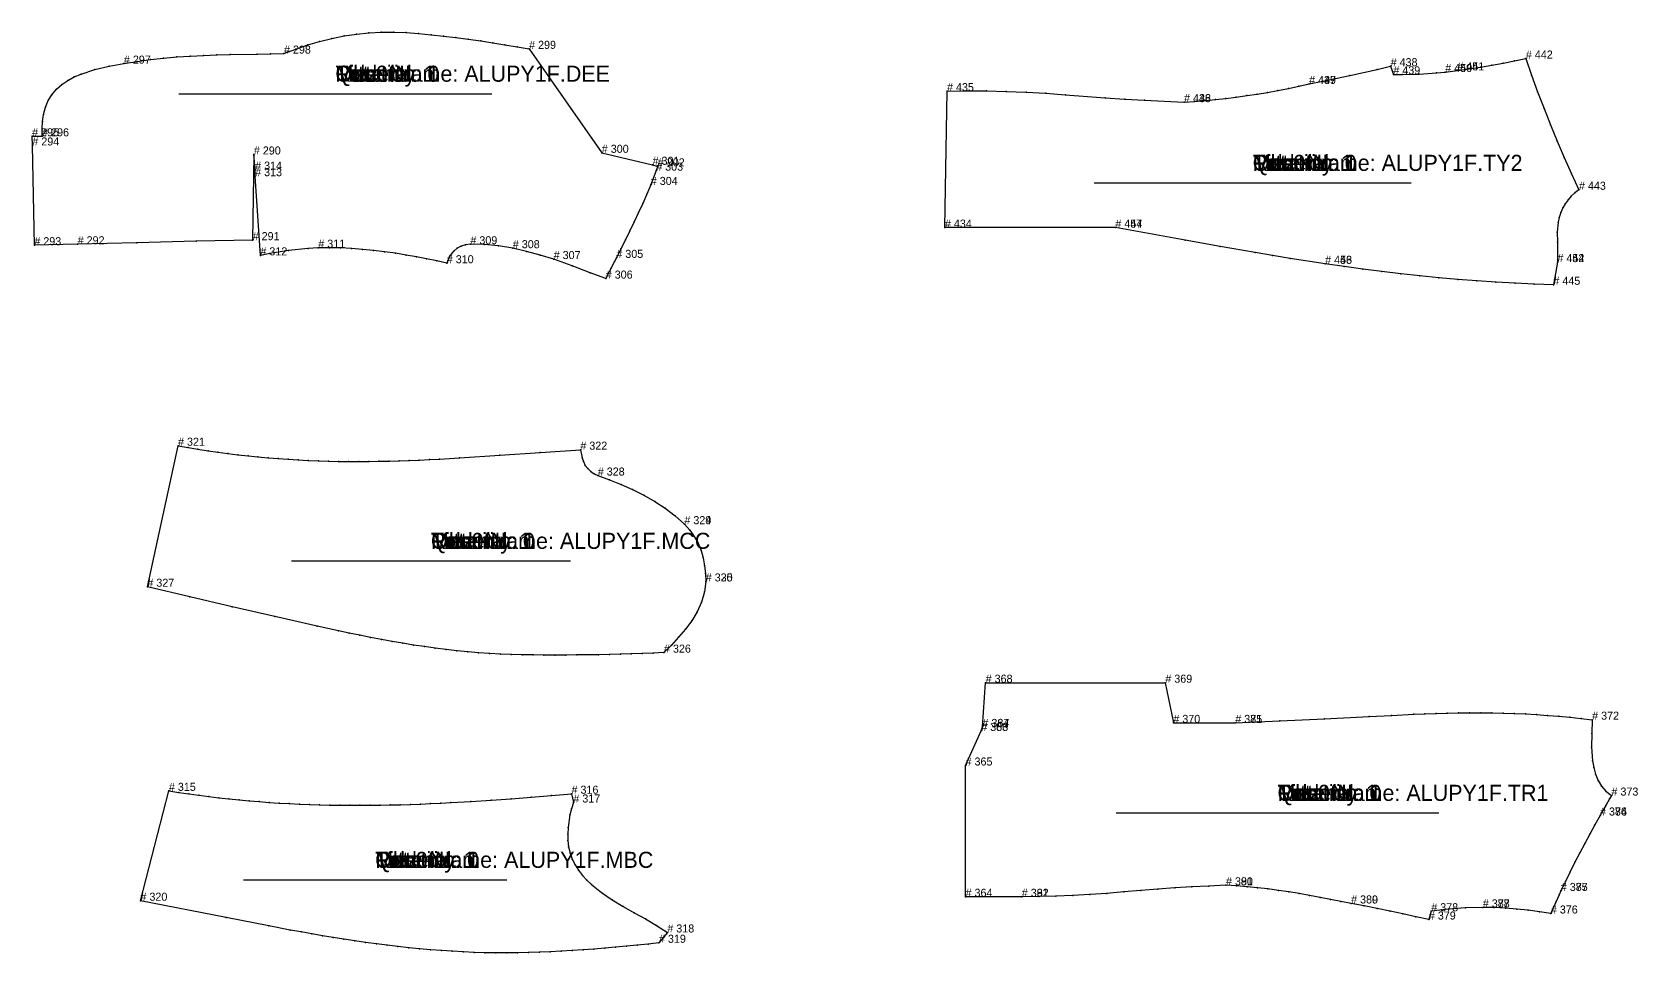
# Model space of a CAD drawing. Header units: metres. Extents: x 0 to 4082, y -3 to 2700.
# Drawn here: x 2083 to 4082, y 109 to 1254 of the extents above; entities that cross this region are included whole.
import ezdxf

# ---------------------------------------------------------------- set-up
doc = ezdxf.new("R2010")
doc.units = ezdxf.units.M

# ---------------------------------------------------------------- blocks, each defined once
blk = doc.blocks.new('15')
at = {"layer": '1'}
blk.add_lwpolyline([(2359, 1102.1), (2357.5, 995.5), (2287.2, 994.1), (2213.4, 992.4), (2139.6, 990.4), (2085.7, 989.2), (2083.2, 1113.3), (2082.9, 1124.7), (2095.4, 1124.7), (2095.3, 1133.9), (2095.8, 1143), (2097.1, 1152), (2099.5, 1160.8), (2102.9, 1169.1), (2107.6, 1176.5), (2113.4, 1183.2), (2120, 1189.2), (2127.3, 1194.3), (2135.3, 1198.7), (2143.8, 1202.2), (2161.2, 1207.8), (2179, 1212.1), (2197.2, 1215.1), (2213.6, 1217.7), (2230.1, 1220.1), (2246.6, 1222), (2263.1, 1223.5), (2279.6, 1224.6), (2296.2, 1225.4), (2312.8, 1225.9), (2329.4, 1226.3), (2362.9, 1227.1), (2379.7, 1227.4), (2396.5, 1227.6), (2411.1, 1233.3), (2426, 1238.4), (2440.9, 1242.8), (2456.1, 1246.5), (2471.3, 1249.5), (2486.6, 1251.8), (2502.1, 1253.4), (2517.5, 1254.2), (2533.1, 1254.3), (2548.6, 1253.7), (2564.1, 1252.6), (2579.6, 1251.1), (2595.1, 1249.4), (2610.6, 1247.6), (2626, 1245.5), (2641.5, 1243.3), (2656.6, 1241), (2671.6, 1238.7), (2686.7, 1236.2), (2701.7, 1233.5), (2792.2, 1104.2), (2855.4, 1089.3), (2861.9, 1087.3), (2859.9, 1082), (2853.2, 1064.2), (2848.3, 1052.7), (2843.2, 1041.2), (2838, 1029.8), (2832.6, 1018.5), (2827.2, 1007.2), (2821.7, 995.9), (2816, 984.7), (2810.3, 973.5), (2808.1, 969), (2803.6, 960.1), (2799.3, 951.8), (2797.1, 947.7), (2777.8, 954.7), (2755.3, 963.6), (2732.3, 972), (2715.4, 976.8), (2698.5, 981.5), (2681.4, 985.5), (2663.7, 988.3), (2645.8, 990.3), (2628.6, 990.4), (2622.5, 989.9), (2616.9, 988.2), (2612.3, 985.5), (2608.2, 982.1), (2606.4, 980), (2604, 976.8), (2601.9, 973.2), (2599.2, 966.8), (2586.6, 969.7), (2574.1, 972.3), (2561.4, 974.8), (2548.8, 977), (2535.2, 979.2), (2521.6, 981.1), (2507.9, 982.8), (2494.2, 984.1), (2480.5, 985.1), (2466.7, 985.8), (2453, 986.1), (2439.2, 986.1), (2426.8, 985.3), (2402.2, 982.7), (2378.8, 978.9), (2367.1, 976.6), (2360.6, 1075.1), (2360.6, 1083.3)], close=True, dxfattribs=at)
at = {"layer": '2'}
for p in [(2396.5, 1227.6), (2701.7, 1233.5), (2197.2, 1215.1), (2082.9, 1124.7), (2095.4, 1124.7), (2083.2, 1113.3), (2359, 1102.1), (2792.2, 1104.2), (2360.6, 1083.3), (2855.4, 1089.3), (2859.9, 1082), (2861.9, 1087.3), (2360.6, 1075.1), (2853.2, 1064.2), (2085.7, 989.2), (2139.6, 990.4), (2357.5, 995.5), (2439.2, 986.1), (2628.6, 990.4), (2681.4, 985.5), (2367.1, 976.6), (2599.2, 966.8), (2732.3, 972), (2810.3, 973.5), (2797.1, 947.7)]:
    blk.add_point(p, dxfattribs=at)
at = {"layer": '3'}
for p in [(2440.9, 1242.8), (2456.1, 1246.5), (2471.3, 1249.5), (2486.6, 1251.8), (2502.1, 1253.4), (2517.5, 1254.2), (2533.1, 1254.3), (2548.6, 1253.7), (2564.1, 1252.6), (2579.6, 1251.1), (2595.1, 1249.4), (2610.6, 1247.6), (2626, 1245.5), (2641.5, 1243.3), (2656.6, 1241), (2230.1, 1220.1), (2246.6, 1222), (2263.1, 1223.5), (2279.6, 1224.6), (2296.2, 1225.4), (2312.8, 1225.9), (2329.4, 1226.3), (2362.9, 1227.1), (2379.7, 1227.4), (2411.1, 1233.3), (2426, 1238.4), (2671.6, 1238.7), (2686.7, 1236.2), (2143.8, 1202.2), (2161.2, 1207.8), (2179, 1212.1), (2213.6, 1217.7), (2113.4, 1183.2), (2120, 1189.2), (2127.3, 1194.3), (2135.3, 1198.7), (2099.5, 1160.8), (2102.9, 1169.1), (2107.6, 1176.5), (2095.8, 1143), (2097.1, 1152), (2095.3, 1133.9), (2843.2, 1041.2), (2848.3, 1052.7), (2838, 1029.8), (2827.2, 1007.2), (2832.6, 1018.5), (2213.4, 992.4), (2287.2, 994.1), (2402.2, 982.7), (2426.8, 985.3), (2453, 986.1), (2466.7, 985.8), (2480.5, 985.1), (2494.2, 984.1), (2507.9, 982.8), (2521.6, 981.1), (2606.4, 980), (2608.2, 982.1), (2612.3, 985.5), (2616.9, 988.2), (2622.5, 989.9), (2645.8, 990.3), (2663.7, 988.3), (2698.5, 981.5), (2816, 984.7), (2821.7, 995.9), (2378.8, 978.9), (2535.2, 979.2), (2548.8, 977), (2561.4, 974.8), (2574.1, 972.3), (2586.6, 969.7), (2601.9, 973.2), (2604, 976.8), (2715.4, 976.8), (2755.3, 963.6), (2803.6, 960.1), (2808.1, 969), (2777.8, 954.7), (2799.3, 951.8)]:
    blk.add_point(p, dxfattribs=at)
at = {"layer": '7'}
blk.add_line((2265.7, 1177.6), (2655.2, 1177.6), dxfattribs=at)
at = {"layer": '84'}
blk.add_lwpolyline([(2359, 1102.1), (2357.5, 995.5), (2287.2, 994.1), (2213.4, 992.4), (2139.6, 990.4), (2085.7, 989.2), (2083.2, 1113.3), (2082.9, 1124.7), (2095.4, 1124.7), (2095.3, 1133.9), (2095.8, 1143), (2097.1, 1152), (2099.5, 1160.8), (2102.9, 1169.1), (2107.6, 1176.5), (2113.4, 1183.2), (2120, 1189.2), (2127.3, 1194.3), (2135.3, 1198.7), (2143.8, 1202.2), (2161.2, 1207.8), (2179, 1212.1), (2197.2, 1215.1), (2213.6, 1217.7), (2230.1, 1220.1), (2246.6, 1222), (2263.1, 1223.5), (2279.6, 1224.6), (2296.2, 1225.4), (2312.8, 1225.9), (2329.4, 1226.3), (2362.9, 1227.1), (2379.7, 1227.4), (2396.5, 1227.6), (2411.1, 1233.3), (2426, 1238.4), (2440.9, 1242.8), (2456.1, 1246.5), (2471.3, 1249.5), (2486.6, 1251.8), (2502.1, 1253.4), (2517.5, 1254.2), (2533.1, 1254.3), (2548.6, 1253.7), (2564.1, 1252.6), (2579.6, 1251.1), (2595.1, 1249.4), (2610.6, 1247.6), (2626, 1245.5), (2641.5, 1243.3), (2656.6, 1241), (2671.6, 1238.7), (2686.7, 1236.2), (2701.7, 1233.5), (2792.2, 1104.2), (2855.4, 1089.3), (2861.9, 1087.3), (2859.9, 1082), (2853.2, 1064.2), (2848.3, 1052.7), (2843.2, 1041.2), (2838, 1029.8), (2832.6, 1018.5), (2827.2, 1007.2), (2821.7, 995.9), (2816, 984.7), (2810.3, 973.5), (2808.1, 969), (2803.6, 960.1), (2799.3, 951.8), (2797.1, 947.7), (2777.8, 954.7), (2755.3, 963.6), (2732.3, 972), (2715.4, 976.8), (2698.5, 981.5), (2681.4, 985.5), (2663.7, 988.3), (2645.8, 990.3), (2628.6, 990.4), (2622.5, 989.9), (2616.9, 988.2), (2612.3, 985.5), (2608.2, 982.1), (2606.4, 980), (2604, 976.8), (2601.9, 973.2), (2599.2, 966.8), (2586.6, 969.7), (2574.1, 972.3), (2561.4, 974.8), (2548.8, 977), (2535.2, 979.2), (2521.6, 981.1), (2507.9, 982.8), (2494.2, 984.1), (2480.5, 985.1), (2466.7, 985.8), (2453, 986.1), (2439.2, 986.1), (2426.8, 985.3), (2402.2, 982.7), (2378.8, 978.9), (2367.1, 976.6), (2360.6, 1075.1), (2360.6, 1083.3)], close=True, dxfattribs=at)
at = {"layer": '1'}
for s in ['Tilt: 0', 'Quantity: 1', 'Piece Name: ALUPY1F.DEE', 'Rotation: 0', 'Fold: N', 'Material: 1']:
    blk.add_text(s, height=20, dxfattribs=at).set_placement((2460.5, 1192.6))
at = {"layer": '2'}
for s, p in [('# 299', (2701.7, 1233.5)), ('# 297', (2197.2, 1215.1)), ('# 298', (2396.5, 1227.6)), ('# 295', (2082.9, 1124.7)), ('# 294', (2083.2, 1113.3)), ('# 296', (2095.4, 1124.7)), ('# 290', (2359, 1102.1)), ('# 300', (2792.2, 1104.2)), ('# 314', (2360.6, 1083.3)), ('# 313', (2360.6, 1075.1)), ('# 301', (2855.4, 1089.3)), ('# 303', (2859.9, 1082)), ('# 302', (2861.9, 1087.3)), ('# 304', (2853.2, 1064.2)), ('# 292', (2139.6, 990.4)), ('# 291', (2357.5, 995.5)), ('# 309', (2628.6, 990.4)), ('# 293', (2085.7, 989.2)), ('# 312', (2367.1, 976.6)), ('# 311', (2439.2, 986.1)), ('# 308', (2681.4, 985.5)), ('# 307', (2732.3, 972)), ('# 305', (2810.3, 973.5)), ('# 310', (2599.2, 966.8)), ('# 306', (2797.1, 947.7))]:
    blk.add_text(s, height=10, dxfattribs=at).set_placement(p)
blk = doc.blocks.new('16')
at = {"layer": '1'}
blk.add_lwpolyline([(2253.2, 310.5), (2265.7, 308.6), (2278.1, 306.7), (2290.6, 305), (2303, 303.4), (2315.5, 301.9), (2328, 300.6), (2340.5, 299.3), (2353, 298.1), (2365.5, 297.1), (2378, 296.2), (2390.6, 295.3), (2403.1, 294.6), (2415.7, 294), (2428.2, 293.5), (2440.8, 293.1), (2453.4, 292.8), (2465.9, 292.6), (2478.5, 292.5), (2491.1, 292.5), (2503.6, 292.6), (2516.2, 292.7), (2528.8, 293), (2541.3, 293.3), (2553.9, 293.7), (2566.4, 294.1), (2579, 294.6), (2591.6, 295.2), (2604.1, 295.8), (2629.2, 297.2), (2654.3, 298.8), (2679.4, 300.5), (2704.4, 302.5), (2729.4, 304.6), (2754.5, 306.9), (2756.8, 296), (2754.3, 288.3), (2752.4, 280.5), (2750.2, 264.8), (2749.8, 256.8), (2750, 248.8), (2750.9, 240.8), (2752.6, 233), (2755.3, 225.6), (2758.9, 218.5), (2763.1, 211.7), (2768, 205.4), (2773.4, 199.4), (2779.2, 193.9), (2791.7, 183.9), (2804.9, 174.8), (2818.6, 166.6), (2832.5, 158.8), (2846.5, 151.1), (2860.3, 142.9), (2873.8, 134.3), (2863.4, 121.5), (2849.9, 119.9), (2836.4, 118.4), (2822.9, 117.1), (2809.4, 115.9), (2795.9, 114.7), (2782.3, 113.7), (2768.8, 112.7), (2755.2, 111.9), (2741.7, 111.1), (2728.1, 110.4), (2714.6, 109.9), (2701, 109.4), (2687.4, 109.1), (2673.9, 109), (2660.3, 109), (2646.7, 109.2), (2633.1, 109.6), (2619.6, 110.1), (2606, 110.9), (2592.5, 111.8), (2578.9, 112.9), (2565.4, 114.1), (2551.9, 115.4), (2538.4, 116.9), (2524.9, 118.5), (2511.5, 120.2), (2498, 122), (2484.6, 123.9), (2471.2, 126), (2457.8, 128.1), (2444.4, 130.3), (2431.1, 132.6), (2417.7, 135), (2404.4, 137.4), (2377.8, 142.5), (2324.5, 152.9), (2217.8, 173.8)], close=True, dxfattribs=at)
at = {"layer": '2'}
for p in [(2253.2, 310.5), (2754.5, 306.9), (2756.8, 296), (2217.8, 173.8), (2863.4, 121.5), (2873.8, 134.3)]:
    blk.add_point(p, dxfattribs=at)
at = {"layer": '3'}
for p in [(2265.7, 308.6), (2278.1, 306.7), (2290.6, 305), (2303, 303.4), (2315.5, 301.9), (2328, 300.6), (2679.4, 300.5), (2704.4, 302.5), (2729.4, 304.6), (2340.5, 299.3), (2353, 298.1), (2365.5, 297.1), (2378, 296.2), (2390.6, 295.3), (2403.1, 294.6), (2415.7, 294), (2428.2, 293.5), (2440.8, 293.1), (2453.4, 292.8), (2465.9, 292.6), (2478.5, 292.5), (2491.1, 292.5), (2503.6, 292.6), (2516.2, 292.7), (2528.8, 293), (2541.3, 293.3), (2553.9, 293.7), (2566.4, 294.1), (2579, 294.6), (2591.6, 295.2), (2604.1, 295.8), (2629.2, 297.2), (2654.3, 298.8), (2752.4, 280.5), (2754.3, 288.3), (2750.2, 264.8), (2749.8, 256.8), (2750, 248.8), (2750.9, 240.8), (2752.6, 233), (2755.3, 225.6), (2758.9, 218.5), (2763.1, 211.7), (2768, 205.4), (2773.4, 199.4), (2779.2, 193.9), (2791.7, 183.9), (2804.9, 174.8), (2818.6, 166.6), (2324.5, 152.9), (2377.8, 142.5), (2832.5, 158.8), (2846.5, 151.1), (2860.3, 142.9), (2404.4, 137.4), (2417.7, 135), (2431.1, 132.6), (2444.4, 130.3), (2457.8, 128.1), (2471.2, 126), (2484.6, 123.9), (2498, 122), (2511.5, 120.2), (2524.9, 118.5), (2538.4, 116.9), (2551.9, 115.4), (2565.4, 114.1), (2578.9, 112.9), (2592.5, 111.8), (2606, 110.9), (2619.6, 110.1), (2633.1, 109.6), (2646.7, 109.2), (2660.3, 109), (2673.9, 109), (2687.4, 109.1), (2701, 109.4), (2714.6, 109.9), (2728.1, 110.4), (2741.7, 111.1), (2755.2, 111.9), (2768.8, 112.7), (2782.3, 113.7), (2795.9, 114.7), (2809.4, 115.9), (2822.9, 117.1), (2836.4, 118.4), (2849.9, 119.9)]:
    blk.add_point(p, dxfattribs=at)
at = {"layer": '7'}
blk.add_line((2346, 199.7), (2674, 199.7), dxfattribs=at)
at = {"layer": '84'}
blk.add_lwpolyline([(2253.2, 310.5), (2265.7, 308.6), (2278.1, 306.7), (2290.6, 305), (2303, 303.4), (2315.5, 301.9), (2328, 300.6), (2340.5, 299.3), (2353, 298.1), (2365.5, 297.1), (2378, 296.2), (2390.6, 295.3), (2403.1, 294.6), (2415.7, 294), (2428.2, 293.5), (2440.8, 293.1), (2453.4, 292.8), (2465.9, 292.6), (2478.5, 292.5), (2491.1, 292.5), (2503.6, 292.6), (2516.2, 292.7), (2528.8, 293), (2541.3, 293.3), (2553.9, 293.7), (2566.4, 294.1), (2579, 294.6), (2591.6, 295.2), (2604.1, 295.8), (2629.2, 297.2), (2654.3, 298.8), (2679.4, 300.5), (2704.4, 302.5), (2729.4, 304.6), (2754.5, 306.9), (2756.8, 296), (2754.3, 288.3), (2752.4, 280.5), (2750.2, 264.8), (2749.8, 256.8), (2750, 248.8), (2750.9, 240.8), (2752.6, 233), (2755.3, 225.6), (2758.9, 218.5), (2763.1, 211.7), (2768, 205.4), (2773.4, 199.4), (2779.2, 193.9), (2791.7, 183.9), (2804.9, 174.8), (2818.6, 166.6), (2832.5, 158.8), (2846.5, 151.1), (2860.3, 142.9), (2873.8, 134.3), (2863.4, 121.5), (2849.9, 119.9), (2836.4, 118.4), (2822.9, 117.1), (2809.4, 115.9), (2795.9, 114.7), (2782.3, 113.7), (2768.8, 112.7), (2755.2, 111.9), (2741.7, 111.1), (2728.1, 110.4), (2714.6, 109.9), (2701, 109.4), (2687.4, 109.1), (2673.9, 109), (2660.3, 109), (2646.7, 109.2), (2633.1, 109.6), (2619.6, 110.1), (2606, 110.9), (2592.5, 111.8), (2578.9, 112.9), (2565.4, 114.1), (2551.9, 115.4), (2538.4, 116.9), (2524.9, 118.5), (2511.5, 120.2), (2498, 122), (2484.6, 123.9), (2471.2, 126), (2457.8, 128.1), (2444.4, 130.3), (2431.1, 132.6), (2417.7, 135), (2404.4, 137.4), (2377.8, 142.5), (2324.5, 152.9), (2217.8, 173.8)], close=True, dxfattribs=at)
at = {"layer": '1'}
for s in ['Tilt: 0', 'Quantity: 1', 'Piece Name: ALUPY1F.MBC', 'Rotation: 0', 'Fold: N', 'Material: 1']:
    blk.add_text(s, height=20, dxfattribs=at).set_placement((2510, 214.7))
at = {"layer": '2'}
for s, p in [('# 315', (2253.2, 310.5)), ('# 316', (2754.5, 306.9)), ('# 317', (2756.8, 296)), ('# 320', (2217.8, 173.8)), ('# 318', (2873.8, 134.3)), ('# 319', (2863.4, 121.5))]:
    blk.add_text(s, height=10, dxfattribs=at).set_placement(p)
blk = doc.blocks.new('17')
at = {"layer": '1'}
blk.add_lwpolyline([(2264.6, 739.8), (2277, 737.6), (2289.4, 735.5), (2301.9, 733.6), (2314.3, 731.8), (2326.7, 730.1), (2339.2, 728.6), (2351.7, 727.2), (2364.1, 725.9), (2376.6, 724.8), (2389.2, 723.8), (2401.7, 722.9), (2414.2, 722.2), (2426.8, 721.5), (2439.3, 721), (2451.9, 720.7), (2464.5, 720.4), (2477, 720.3), (2489.6, 720.2), (2502.1, 720.3), (2514.7, 720.5), (2527.3, 720.7), (2539.8, 721.1), (2552.4, 721.5), (2564.9, 722), (2577.5, 722.6), (2590, 723.2), (2615.1, 724.7), (2665.2, 727.9), (2715.4, 731.3), (2765.5, 734.9), (2767.8, 724.9), (2769.4, 720), (2771.5, 715.4), (2774.6, 711.3), (2778.4, 707.9), (2782.6, 705), (2787.2, 702.7), (2801.9, 697.5), (2816.4, 691.7), (2830.5, 685.2), (2844.4, 678.2), (2858.1, 670.6), (2871.2, 662.2), (2883.5, 652.7), (2895, 642.2), (2901.6, 634.9), (2907.3, 627), (2912.2, 618.6), (2916, 609.6), (2918.5, 600.2), (2920.2, 590.5), (2921.2, 580.8), (2921.6, 571), (2919.9, 557.9), (2916.4, 545.4), (2911.1, 533.3), (2904.3, 522), (2896.3, 511.5), (2887.7, 501.6), (2878.8, 491.9), (2869.6, 482.4), (2856.1, 481.8), (2842.5, 481.3), (2828.9, 480.8), (2815.3, 480.4), (2801.8, 480.1), (2788.2, 479.9), (2761, 479.5), (2747.4, 479.4), (2733.8, 479.3), (2720.2, 479.3), (2706.6, 479.5), (2693.1, 479.7), (2679.5, 480.1), (2665.9, 480.7), (2652.3, 481.4), (2638.8, 482.3), (2625.3, 483.5), (2611.7, 484.8), (2598.3, 486.3), (2584.8, 488), (2571.3, 489.9), (2557.9, 491.9), (2544.5, 494.1), (2531.1, 496.4), (2517.7, 498.8), (2504.4, 501.4), (2491, 504.1), (2477.7, 506.8), (2464.4, 509.6), (2437.9, 515.4), (2384.9, 527.2), (2332.1, 539.3), (2279.2, 551.7), (2226.4, 564.4)], close=True, dxfattribs=at)
at = {"layer": '2'}
for p in [(2264.6, 739.8), (2765.5, 734.9), (2787.2, 702.7), (2895, 642.2), (2226.4, 564.4), (2921.6, 571), (2869.6, 482.4)]:
    blk.add_point(p, dxfattribs=at)
at = {"layer": '3'}
for p in [(2277, 737.6), (2289.4, 735.5), (2301.9, 733.6), (2314.3, 731.8), (2326.7, 730.1), (2339.2, 728.6), (2351.7, 727.2), (2364.1, 725.9), (2376.6, 724.8), (2389.2, 723.8), (2401.7, 722.9), (2414.2, 722.2), (2426.8, 721.5), (2439.3, 721), (2451.9, 720.7), (2464.5, 720.4), (2477, 720.3), (2489.6, 720.2), (2502.1, 720.3), (2514.7, 720.5), (2527.3, 720.7), (2539.8, 721.1), (2552.4, 721.5), (2564.9, 722), (2577.5, 722.6), (2590, 723.2), (2615.1, 724.7), (2665.2, 727.9), (2715.4, 731.3), (2767.8, 724.9), (2769.4, 720), (2771.5, 715.4), (2774.6, 711.3), (2778.4, 707.9), (2782.6, 705), (2801.9, 697.5), (2816.4, 691.7), (2830.5, 685.2), (2844.4, 678.2), (2858.1, 670.6), (2871.2, 662.2), (2883.5, 652.7), (2901.6, 634.9), (2907.3, 627), (2912.2, 618.6), (2916, 609.6), (2918.5, 600.2), (2920.2, 590.5), (2921.2, 580.8), (2279.2, 551.7), (2916.4, 545.4), (2919.9, 557.9), (2332.1, 539.3), (2384.9, 527.2), (2904.3, 522), (2911.1, 533.3), (2437.9, 515.4), (2464.4, 509.6), (2477.7, 506.8), (2491, 504.1), (2504.4, 501.4), (2887.7, 501.6), (2896.3, 511.5), (2517.7, 498.8), (2531.1, 496.4), (2544.5, 494.1), (2557.9, 491.9), (2571.3, 489.9), (2584.8, 488), (2598.3, 486.3), (2611.7, 484.8), (2625.3, 483.5), (2638.8, 482.3), (2652.3, 481.4), (2665.9, 480.7), (2679.5, 480.1), (2788.2, 479.9), (2801.8, 480.1), (2815.3, 480.4), (2828.9, 480.8), (2842.5, 481.3), (2856.1, 481.8), (2878.8, 491.9), (2693.1, 479.7), (2706.6, 479.5), (2720.2, 479.3), (2733.8, 479.3), (2747.4, 479.4), (2761, 479.5)]:
    blk.add_point(p, dxfattribs=at)
at = {"layer": '4'}
for p in [(2787.2, 702.7, 7.5), (2895, 642.2, 7.5), (2921.6, 571, 7.5)]:
    blk.add_point(p, dxfattribs=at)
at = {"layer": '7'}
blk.add_line((2405.7, 596.5), (2753.3, 596.5), dxfattribs=at)
at = {"layer": '84'}
blk.add_lwpolyline([(2264.6, 739.8), (2277, 737.6), (2289.4, 735.5), (2301.9, 733.6), (2314.3, 731.8), (2326.7, 730.1), (2339.2, 728.6), (2351.7, 727.2), (2364.1, 725.9), (2376.6, 724.8), (2389.2, 723.8), (2401.7, 722.9), (2414.2, 722.2), (2426.8, 721.5), (2439.3, 721), (2451.9, 720.7), (2464.5, 720.4), (2477, 720.3), (2489.6, 720.2), (2502.1, 720.3), (2514.7, 720.5), (2527.3, 720.7), (2539.8, 721.1), (2552.4, 721.5), (2564.9, 722), (2577.5, 722.6), (2590, 723.2), (2615.1, 724.7), (2665.2, 727.9), (2715.4, 731.3), (2765.5, 734.9), (2767.8, 724.9), (2769.4, 720), (2771.5, 715.4), (2774.6, 711.3), (2778.4, 707.9), (2782.6, 705), (2787.2, 702.7), (2801.9, 697.5), (2816.4, 691.7), (2830.5, 685.2), (2844.4, 678.2), (2858.1, 670.6), (2871.2, 662.2), (2883.5, 652.7), (2895, 642.2), (2901.6, 634.9), (2907.3, 627), (2912.2, 618.6), (2916, 609.6), (2918.5, 600.2), (2920.2, 590.5), (2921.2, 580.8), (2921.6, 571), (2919.9, 557.9), (2916.4, 545.4), (2911.1, 533.3), (2904.3, 522), (2896.3, 511.5), (2887.7, 501.6), (2878.8, 491.9), (2869.6, 482.4), (2856.1, 481.8), (2842.5, 481.3), (2828.9, 480.8), (2815.3, 480.4), (2801.8, 480.1), (2788.2, 479.9), (2761, 479.5), (2747.4, 479.4), (2733.8, 479.3), (2720.2, 479.3), (2706.6, 479.5), (2693.1, 479.7), (2679.5, 480.1), (2665.9, 480.7), (2652.3, 481.4), (2638.8, 482.3), (2625.3, 483.5), (2611.7, 484.8), (2598.3, 486.3), (2584.8, 488), (2571.3, 489.9), (2557.9, 491.9), (2544.5, 494.1), (2531.1, 496.4), (2517.7, 498.8), (2504.4, 501.4), (2491, 504.1), (2477.7, 506.8), (2464.4, 509.6), (2437.9, 515.4), (2384.9, 527.2), (2332.1, 539.3), (2279.2, 551.7), (2226.4, 564.4)], close=True, dxfattribs=at)
at = {"layer": '1'}
for s, height, p in [('# 328', 10, (2787.2, 702.7)), ('# 329', 10, (2895, 642.2)), ('Tilt: 0', 20, (2579.5, 611.5)), ('Quantity: 1', 20, (2579.5, 611.5)), ('Piece Name: ALUPY1F.MCC', 20, (2579.5, 611.5)), ('Rotation: 0', 20, (2579.5, 611.5)), ('Fold: N', 20, (2579.5, 611.5)), ('Material: 1', 20, (2579.5, 611.5)), ('# 330', 10, (2921.6, 571))]:
    blk.add_text(s, height=height, dxfattribs=at).set_placement(p)
at = {"layer": '2'}
for s, p in [('# 321', (2264.6, 739.8)), ('# 322', (2765.5, 734.9)), ('# 323', (2787.2, 702.7)), ('# 324', (2895, 642.2)), ('# 325', (2921.6, 571)), ('# 327', (2226.4, 564.4)), ('# 326', (2869.6, 482.4))]:
    blk.add_text(s, height=10, dxfattribs=at).set_placement(p)
blk = doc.blocks.new('20')
at = {"layer": '1'}
blk.add_lwpolyline([(3245.1, 178.7), (3245.1, 342), (3264.6, 385), (3266.1, 390), (3270.1, 445), (3493.8, 445), (3503.8, 395), (3580.9, 395), (3636.5, 397.4), (3692.1, 400), (3747.6, 402.9), (3775.4, 404.4), (3803.1, 405.7), (3817, 406.2), (3830.9, 406.7), (3844.8, 407.1), (3858.7, 407.4), (3872.6, 407.5), (3886.6, 407.6), (3900.4, 407.4), (3914.3, 407.2), (3928.2, 406.7), (3942.1, 406.1), (3956, 405.3), (3969.8, 404.4), (3983.7, 403.3), (3997.5, 402), (4011.4, 400.6), (4025.2, 399), (4024.7, 382), (4024.4, 365), (4025.7, 348), (4027.1, 339.6), (4029.3, 331.4), (4032.5, 323.4), (4036.8, 316.2), (4042.4, 309.9), (4049.3, 304.6), (4046.9, 300.5), (4042.2, 292.2), (4037.4, 284), (4035, 279.8), (4028.6, 268.3), (4022.2, 256.7), (4015.9, 245.1), (4009.7, 233.3), (4003.7, 221.6), (3997.7, 209.8), (3991.9, 197.9), (3986.2, 186), (3984.1, 181.3), (3979.9, 172), (3975.8, 162.6), (3973.8, 157.9), (3959.8, 160.1), (3945.7, 162), (3931.6, 163.5), (3917.4, 164.5), (3903.3, 165.2), (3889.1, 165.5), (3867.6, 164.9), (3846.2, 163.2), (3824.9, 160.7), (3821.9, 150.4), (3805.8, 153.9), (3789.7, 157.4), (3773.6, 160.8), (3757.4, 164.1), (3741.2, 167.3), (3725.1, 170.4), (3712.2, 173), (3699.3, 175.5), (3686.4, 178), (3673.5, 180.3), (3660.6, 182.6), (3647.6, 184.7), (3634.6, 186.7), (3621.6, 188.5), (3608.6, 189.9), (3595.5, 191.2), (3582.4, 192.2), (3569.3, 193), (3548.1, 192), (3526.9, 190.9), (3505.7, 189.7), (3484.6, 188.2), (3463.4, 186.5), (3442.2, 184.7), (3421, 183), (3399.8, 181.5), (3378.7, 180.3), (3357.5, 179.5), (3336.3, 179), (3315.1, 178.7)], close=True, dxfattribs=at)
at = {"layer": '2'}
for p in [(3270.1, 445), (3493.8, 445), (3264.6, 385), (3266.1, 390), (3503.8, 395), (3580.9, 395), (4025.2, 399), (3245.1, 342), (4049.3, 304.6), (4035, 279.8), (3569.3, 193), (3986.2, 186), (3245.1, 178.7), (3315.1, 178.7), (3725.1, 170.4), (3824.9, 160.7), (3889.1, 165.5), (3821.9, 150.4), (3973.8, 157.9)]:
    blk.add_point(p, dxfattribs=at)
at = {"layer": '3'}
for p in [(3692.1, 400), (3747.6, 402.9), (3775.4, 404.4), (3803.1, 405.7), (3817, 406.2), (3830.9, 406.7), (3844.8, 407.1), (3858.7, 407.4), (3872.6, 407.5), (3886.6, 407.6), (3900.4, 407.4), (3914.3, 407.2), (3928.2, 406.7), (3942.1, 406.1), (3956, 405.3), (3969.8, 404.4), (3983.7, 403.3), (3997.5, 402), (4011.4, 400.6), (3636.5, 397.4), (4024.7, 382), (4024.4, 365), (4025.7, 348), (4027.1, 339.6), (4029.3, 331.4), (4032.5, 323.4), (4036.8, 316.2), (4042.4, 309.9), (4046.9, 300.5), (4037.4, 284), (4042.2, 292.2), (4028.6, 268.3), (4015.9, 245.1), (4022.2, 256.7), (4003.7, 221.6), (4009.7, 233.3), (3997.7, 209.8), (3378.7, 180.3), (3399.8, 181.5), (3421, 183), (3442.2, 184.7), (3463.4, 186.5), (3484.6, 188.2), (3505.7, 189.7), (3526.9, 190.9), (3548.1, 192), (3582.4, 192.2), (3595.5, 191.2), (3608.6, 189.9), (3621.6, 188.5), (3634.6, 186.7), (3647.6, 184.7), (3660.6, 182.6), (3673.5, 180.3), (3984.1, 181.3), (3991.9, 197.9), (3336.3, 179), (3357.5, 179.5), (3686.4, 178), (3699.3, 175.5), (3712.2, 173), (3741.2, 167.3), (3757.4, 164.1), (3773.6, 160.8), (3846.2, 163.2), (3867.6, 164.9), (3903.3, 165.2), (3917.4, 164.5), (3931.6, 163.5), (3945.7, 162), (3959.8, 160.1), (3975.8, 162.6), (3979.9, 172), (3789.7, 157.4), (3805.8, 153.9)]:
    blk.add_point(p, dxfattribs=at)
at = {"layer": '4'}
for p in [(3264.6, 385, 7.5), (3266.1, 390, 7.5), (3580.9, 395, 7.5), (4035, 279.8, 7.5), (3569.3, 193, 7.5), (3986.2, 186, 7.5), (3315.1, 178.7, 7.5), (3725.1, 170.4, 7.5), (3889.1, 165.5, 7.5)]:
    blk.add_point(p, dxfattribs=at)
at = {"layer": '7'}
blk.add_line((3432.4, 283), (3834.5, 283), dxfattribs=at)
at = {"layer": '84'}
blk.add_lwpolyline([(3245.1, 178.7), (3245.1, 342), (3264.6, 385), (3266.1, 390), (3270.1, 445), (3493.8, 445), (3503.8, 395), (3580.9, 395), (3636.5, 397.4), (3692.1, 400), (3747.6, 402.9), (3775.4, 404.4), (3803.1, 405.7), (3817, 406.2), (3830.9, 406.7), (3844.8, 407.1), (3858.7, 407.4), (3872.6, 407.5), (3886.6, 407.6), (3900.4, 407.4), (3914.3, 407.2), (3928.2, 406.7), (3942.1, 406.1), (3956, 405.3), (3969.8, 404.4), (3983.7, 403.3), (3997.5, 402), (4011.4, 400.6), (4025.2, 399), (4024.7, 382), (4024.4, 365), (4025.7, 348), (4027.1, 339.6), (4029.3, 331.4), (4032.5, 323.4), (4036.8, 316.2), (4042.4, 309.9), (4049.3, 304.6), (4046.9, 300.5), (4042.2, 292.2), (4037.4, 284), (4035, 279.8), (4028.6, 268.3), (4022.2, 256.7), (4015.9, 245.1), (4009.7, 233.3), (4003.7, 221.6), (3997.7, 209.8), (3991.9, 197.9), (3986.2, 186), (3984.1, 181.3), (3979.9, 172), (3975.8, 162.6), (3973.8, 157.9), (3959.8, 160.1), (3945.7, 162), (3931.6, 163.5), (3917.4, 164.5), (3903.3, 165.2), (3889.1, 165.5), (3867.6, 164.9), (3846.2, 163.2), (3824.9, 160.7), (3821.9, 150.4), (3805.8, 153.9), (3789.7, 157.4), (3773.6, 160.8), (3757.4, 164.1), (3741.2, 167.3), (3725.1, 170.4), (3712.2, 173), (3699.3, 175.5), (3686.4, 178), (3673.5, 180.3), (3660.6, 182.6), (3647.6, 184.7), (3634.6, 186.7), (3621.6, 188.5), (3608.6, 189.9), (3595.5, 191.2), (3582.4, 192.2), (3569.3, 193), (3548.1, 192), (3526.9, 190.9), (3505.7, 189.7), (3484.6, 188.2), (3463.4, 186.5), (3442.2, 184.7), (3421, 183), (3399.8, 181.5), (3378.7, 180.3), (3357.5, 179.5), (3336.3, 179), (3315.1, 178.7)], close=True, dxfattribs=at)
at = {"layer": '1'}
for s, height, p in [('# 384', 10, (3266.1, 390)), ('# 385', 10, (3580.9, 395)), ('# 383', 10, (3264.6, 385)), ('Tilt: 0', 20, (3633.4, 298)), ('Quantity: 1', 20, (3633.4, 298)), ('Piece Name: ALUPY1F.TR1', 20, (3633.4, 298)), ('Rotation: 0', 20, (3633.4, 298)), ('Fold: N', 20, (3633.4, 298)), ('Material: 1', 20, (3633.4, 298)), ('# 386', 10, (4035, 279.8)), ('# 390', 10, (3569.3, 193)), ('# 391', 10, (3315.1, 178.7)), ('# 389', 10, (3725.1, 170.4)), ('# 387', 10, (3986.2, 186)), ('# 388', 10, (3889.1, 165.5))]:
    blk.add_text(s, height=height, dxfattribs=at).set_placement(p)
at = {"layer": '2'}
for s, p in [('# 368', (3270.1, 445)), ('# 369', (3493.8, 445)), ('# 367', (3266.1, 390)), ('# 370', (3503.8, 395)), ('# 371', (3580.9, 395)), ('# 372', (4025.2, 399)), ('# 366', (3264.6, 385)), ('# 365', (3245.1, 342)), ('# 373', (4049.3, 304.6)), ('# 374', (4035, 279.8)), ('# 381', (3569.3, 193)), ('# 364', (3245.1, 178.7)), ('# 382', (3315.1, 178.7)), ('# 380', (3725.1, 170.4)), ('# 375', (3986.2, 186)), ('# 379', (3821.9, 150.4)), ('# 378', (3824.9, 160.7)), ('# 377', (3889.1, 165.5)), ('# 376', (3973.8, 157.9))]:
    blk.add_text(s, height=10, dxfattribs=at).set_placement(p)
blk = doc.blocks.new('23')
at = {"layer": '1'}
blk.add_lwpolyline([(3219.4, 1011.1), (3222, 1180.9), (3246.6, 1181.1), (3271.2, 1181.1), (3295.8, 1180.6), (3320.4, 1179.6), (3345, 1178.2), (3369.5, 1176.4), (3418.7, 1172.6), (3443.3, 1171), (3467.9, 1169.6), (3517.1, 1167.2), (3530.1, 1168.1), (3543.2, 1169.2), (3556.2, 1170.4), (3569.1, 1171.8), (3582.2, 1173.5), (3595.1, 1175.3), (3608.1, 1177.2), (3621.1, 1179.4), (3634, 1181.7), (3647, 1184.2), (3659.9, 1186.9), (3672.8, 1189.8), (3689.8, 1193.3), (3723.6, 1200.5), (3757.4, 1208), (3774.3, 1211.9), (3777.7, 1201.8), (3788.5, 1201.7), (3810, 1202.2), (3831.5, 1203.6), (3842.3, 1204.7), (3857.4, 1206.7), (3871.7, 1208.7), (3886, 1210.8), (3900.2, 1213.1), (3914.5, 1215.7), (3928.6, 1218.5), (3942.7, 1221.5), (3949.8, 1200.6), (3957.3, 1179.9), (3965.3, 1159.4), (3973.5, 1138.9), (3981.8, 1118.5), (3990.3, 1098.2), (3999.3, 1078.1), (4008.8, 1058.2), (4003.8, 1054.4), (3999.2, 1050.3), (3995.2, 1045.8), (3991.7, 1040.9), (3988.6, 1035.6), (3986.1, 1029.9), (3984.1, 1023.9), (3982.7, 1017.9), (3981.7, 1005.5), (3981.9, 993.1), (3982, 968.2), (3977, 940), (3953.1, 940.8), (3929.2, 942), (3905.4, 943.3), (3881.6, 944.9), (3857.9, 946.7), (3834.2, 948.8), (3810.5, 951.1), (3786.9, 953.6), (3763.3, 956.4), (3739.8, 959.4), (3716.3, 962.6), (3692.8, 966.1), (3649.2, 972.9), (3627.4, 976.5), (3605.6, 980.1), (3562, 987.6), (3518.5, 995.4), (3431.6, 1011.1)], close=True, dxfattribs=at)
at = {"layer": '2'}
for p in [(3942.7, 1221.5), (3774.3, 1211.9), (3777.7, 1201.8), (3842.3, 1204.7), (3857.4, 1206.7), (3222, 1180.9), (3672.8, 1189.8), (3517.1, 1167.2), (4008.8, 1058.2), (3219.4, 1011.1), (3431.6, 1011.1), (3692.8, 966.1), (3982, 968.2), (3977, 940)]:
    blk.add_point(p, dxfattribs=at)
at = {"layer": '3'}
for p in [(3723.6, 1200.5), (3757.4, 1208), (3788.5, 1201.7), (3810, 1202.2), (3831.5, 1203.6), (3871.7, 1208.7), (3886, 1210.8), (3900.2, 1213.1), (3914.5, 1215.7), (3928.6, 1218.5), (3949.8, 1200.6), (3246.6, 1181.1), (3271.2, 1181.1), (3295.8, 1180.6), (3320.4, 1179.6), (3634, 1181.7), (3647, 1184.2), (3659.9, 1186.9), (3689.8, 1193.3), (3957.3, 1179.9), (3345, 1178.2), (3369.5, 1176.4), (3418.7, 1172.6), (3443.3, 1171), (3467.9, 1169.6), (3530.1, 1168.1), (3543.2, 1169.2), (3556.2, 1170.4), (3569.1, 1171.8), (3582.2, 1173.5), (3595.1, 1175.3), (3608.1, 1177.2), (3621.1, 1179.4), (3965.3, 1159.4), (3973.5, 1138.9), (3981.8, 1118.5), (3990.3, 1098.2), (3999.3, 1078.1), (3991.7, 1040.9), (3995.2, 1045.8), (3999.2, 1050.3), (4003.8, 1054.4), (3984.1, 1023.9), (3986.1, 1029.9), (3988.6, 1035.6), (3981.7, 1005.5), (3982.7, 1017.9), (3518.5, 995.4), (3562, 987.6), (3605.6, 980.1), (3981.9, 993.1), (3627.4, 976.5), (3649.2, 972.9), (3716.3, 962.6), (3739.8, 959.4), (3763.3, 956.4), (3786.9, 953.6), (3810.5, 951.1), (3834.2, 948.8), (3857.9, 946.7), (3881.6, 944.9), (3905.4, 943.3), (3929.2, 942), (3953.1, 940.8)]:
    blk.add_point(p, dxfattribs=at)
at = {"layer": '4'}
for p in [(3842.3, 1204.7, 7.5), (3857.4, 1206.7, 7.5), (3672.8, 1189.8, 7.5), (3517.1, 1167.2, 7.5), (3431.6, 1011.1, 7.5), (3692.8, 966.1, 7.5), (3982, 968.2, 7.5)]:
    blk.add_point(p, dxfattribs=at)
at = {"layer": '7'}
blk.add_line((3405.3, 1066.7), (3800, 1066.7), dxfattribs=at)
at = {"layer": '84'}
blk.add_lwpolyline([(3219.4, 1011.1), (3222, 1180.9), (3246.6, 1181.1), (3271.2, 1181.1), (3295.8, 1180.6), (3320.4, 1179.6), (3345, 1178.2), (3369.5, 1176.4), (3418.7, 1172.6), (3443.3, 1171), (3467.9, 1169.6), (3517.1, 1167.2), (3530.1, 1168.1), (3543.2, 1169.2), (3556.2, 1170.4), (3569.1, 1171.8), (3582.2, 1173.5), (3595.1, 1175.3), (3608.1, 1177.2), (3621.1, 1179.4), (3634, 1181.7), (3647, 1184.2), (3659.9, 1186.9), (3672.8, 1189.8), (3689.8, 1193.3), (3723.6, 1200.5), (3757.4, 1208), (3774.3, 1211.9), (3777.7, 1201.8), (3788.5, 1201.7), (3810, 1202.2), (3831.5, 1203.6), (3842.3, 1204.7), (3857.4, 1206.7), (3871.7, 1208.7), (3886, 1210.8), (3900.2, 1213.1), (3914.5, 1215.7), (3928.6, 1218.5), (3942.7, 1221.5), (3949.8, 1200.6), (3957.3, 1179.9), (3965.3, 1159.4), (3973.5, 1138.9), (3981.8, 1118.5), (3990.3, 1098.2), (3999.3, 1078.1), (4008.8, 1058.2), (4003.8, 1054.4), (3999.2, 1050.3), (3995.2, 1045.8), (3991.7, 1040.9), (3988.6, 1035.6), (3986.1, 1029.9), (3984.1, 1023.9), (3982.7, 1017.9), (3981.7, 1005.5), (3981.9, 993.1), (3982, 968.2), (3977, 940), (3953.1, 940.8), (3929.2, 942), (3905.4, 943.3), (3881.6, 944.9), (3857.9, 946.7), (3834.2, 948.8), (3810.5, 951.1), (3786.9, 953.6), (3763.3, 956.4), (3739.8, 959.4), (3716.3, 962.6), (3692.8, 966.1), (3649.2, 972.9), (3627.4, 976.5), (3605.6, 980.1), (3562, 987.6), (3518.5, 995.4), (3431.6, 1011.1)], close=True, dxfattribs=at)
at = {"layer": '1'}
for s, height, p in [('# 449', 10, (3672.8, 1189.8)), ('# 450', 10, (3842.3, 1204.7)), ('# 451', 10, (3857.4, 1206.7)), ('# 448', 10, (3517.1, 1167.2)), ('Tilt: 0', 20, (3602.6, 1081.7)), ('Quantity: 1', 20, (3602.6, 1081.7)), ('Piece Name: ALUPY1F.TY2', 20, (3602.6, 1081.7)), ('Rotation: 0', 20, (3602.6, 1081.7)), ('Fold: N', 20, (3602.6, 1081.7)), ('Material: 1', 20, (3602.6, 1081.7)), ('# 454', 10, (3431.6, 1011.1)), ('# 453', 10, (3692.8, 966.1)), ('# 452', 10, (3982, 968.2))]:
    blk.add_text(s, height=height, dxfattribs=at).set_placement(p)
at = {"layer": '2'}
for s, p in [('# 438', (3774.3, 1211.9)), ('# 442', (3942.7, 1221.5)), ('# 437', (3672.8, 1189.8)), ('# 439', (3777.7, 1201.8)), ('# 440', (3842.3, 1204.7)), ('# 441', (3857.4, 1206.7)), ('# 435', (3222, 1180.9)), ('# 436', (3517.1, 1167.2)), ('# 443', (4008.8, 1058.2)), ('# 434', (3219.4, 1011.1)), ('# 447', (3431.6, 1011.1)), ('# 446', (3692.8, 966.1)), ('# 444', (3982, 968.2)), ('# 445', (3977, 940))]:
    blk.add_text(s, height=10, dxfattribs=at).set_placement(p)

msp = doc.modelspace()

# ---------------------------------------------------------------- block references
at = {"layer": '1'}
for name in ['15', '23', '17', '20', '16']:
    msp.add_blockref(name, (0, 0), dxfattribs=at)

doc.saveas('drawing.dxf')
